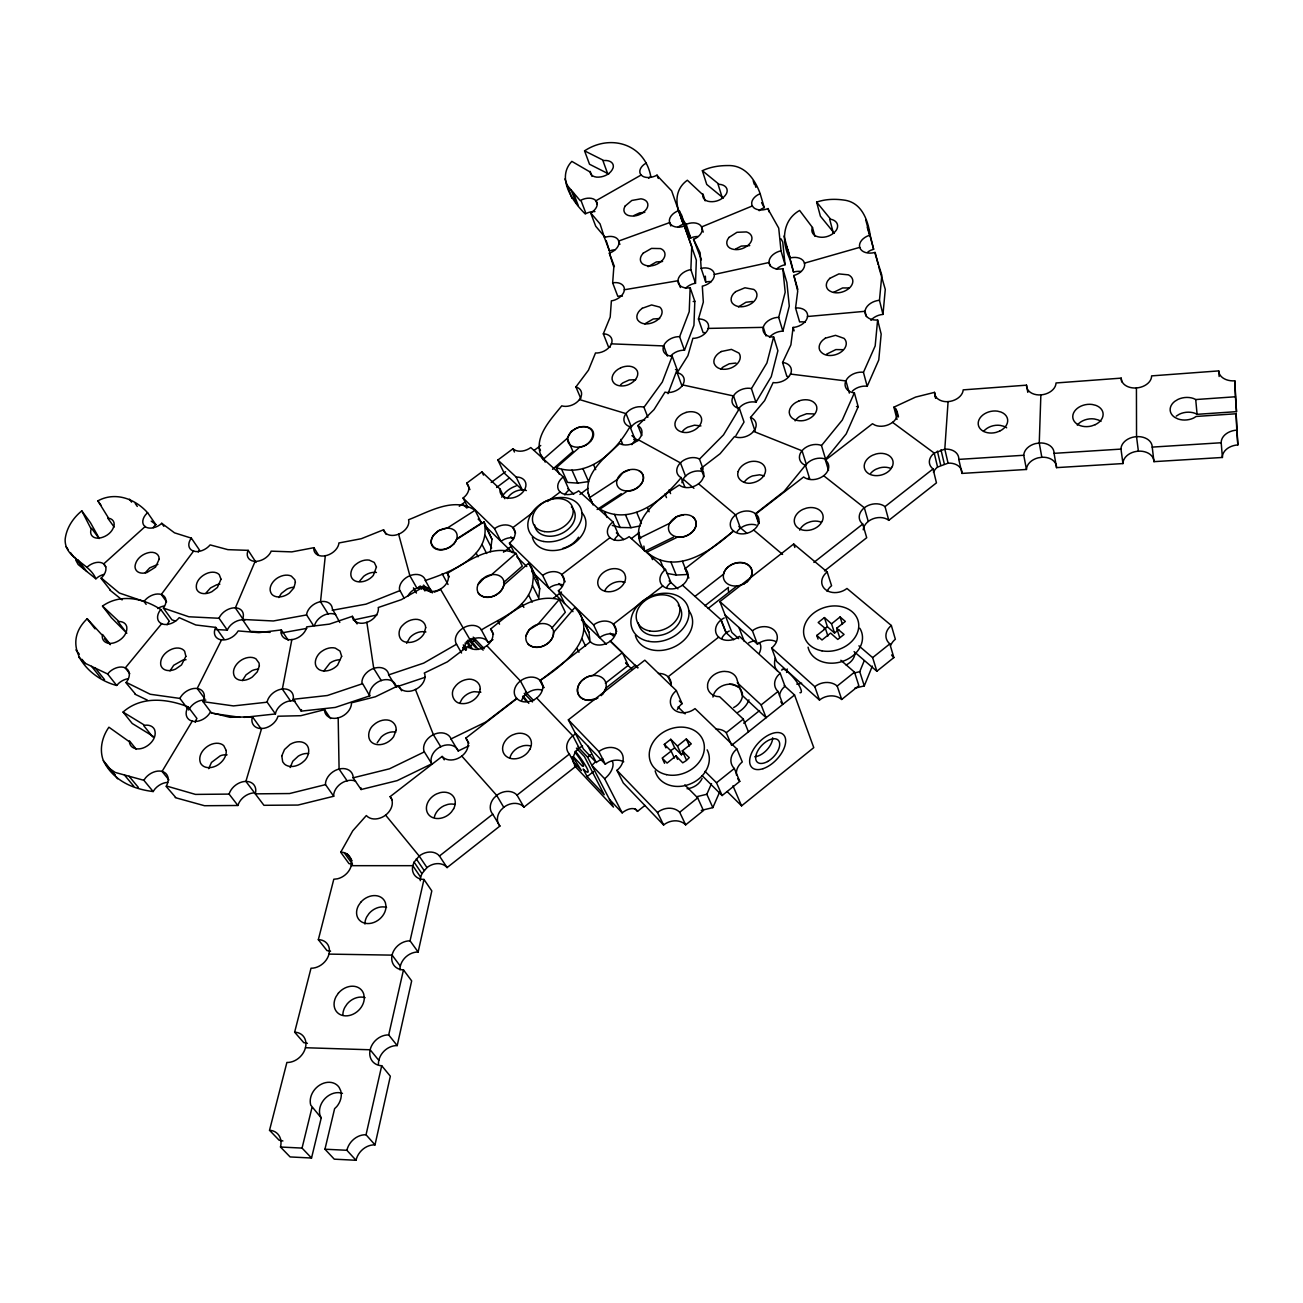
<?xml version="1.0" encoding="UTF-8"?>
<svg xmlns="http://www.w3.org/2000/svg" width="1303" height="1303" viewBox="0 0 1303 1303"><rect width="100%" height="100%" fill="white"/><g stroke="black" fill="none" stroke-linecap="round" stroke-linejoin="round"><path stroke-width="1.5" d="M1040.869 394.89L1039.257 442.987L1041.83 457.272A15.147 11.222 -10.2 0 1 1056.538 467.63L1122.958 463.559A15.555 11.434 -7.4 0 1 1138.415 451.18A15.555 11.434 -7.4 0 1 1153.953 461.653L1222.393 457.467A16.011 11.629 -4.8 0 1 1237.85 444.926L1236.124 413.768L1196.187 416.455L1193.662 418.019A15.701 11.238 -6.8 0 1 1177.961 418.947L1174.72 417.335A15.701 11.238 -6.8 0 1 1174.703 401.405L1177.928 399.435A15.701 11.238 -6.8 0 1 1193.499 398.474L1195.714 399.549L1235.439 396.763L1234.788 380.818A15.717 11.027 -6.1 0 1 1218.712 370.899L1151.608 375.883A15.278 10.847 -8.4 0 1 1136.428 387.952L1136.542 436.652L1138.382 451.18M619.87 244.41L618.616 241.055L669.677 222.585A12.672 8.241 -19.9 0 0 684.384 226.054L691.763 246.495L690.867 269.672L689.222 269.949A13.03 8.73 -19.9 0 0 678.097 279.559L677.983 281.92A13.03 8.73 -19.9 0 0 688.505 287.947L690.15 287.67L694.825 301.286L693.945 325.278L684.466 350.279L682.87 350.214A13.258 9.202 -20.4 0 0 670.915 355.719M685.459 288.403A12.932 8.73 -19.8 0 1 693.864 283.582L695.493 283.305L696.339 260.144L684.384 226.054M490.4 551.69L491.98 539.295L484.064 521.868L456.408 539.605C452.89 548.84 436.114 554.492 431.44 543.612A13.779 9.887 -28 0 1 433.41 535.321L438.459 530.647L447.466 527.943L475.041 510.304L481.507 523.024L457.565 538.367M690.15 287.67L689.222 311.694L679.629 336.744L684.466 350.279M404.239 598.403L399.467 589.575A13.975 10.147 -29.5 0 1 408.018 576.561L411.357 575.177A13.975 10.147 -29.5 0 1 424.892 579.021L425.332 580.486C451.31 571.675 492.127 556.397 484.064 521.868M167.712 782.37A14.626 10.522 -38.6 0 0 154.992 788.918L153.135 791.54C132.255 789.015 112.938 780.188 103.36 760.626C99.109 749.437 102.155 736.749 108.915 727.204L129.372 741.749A14.398 10.131 -37.5 0 0 143.346 747.922C150.366 745.235 157.386 737.465 154.536 729.55A14.398 10.131 -37.5 0 0 144.666 725.266L123.068 712.073C141.245 695.818 167.045 698.555 188.169 706.91L196.932 718.49L196.427 719.24A14.219 10.18 -36.2 0 0 195.255 722.302M1136.428 387.952A15.278 10.847 -8.4 0 1 1121.199 378.131L1056.033 382.968A14.903 10.652 -10.8 0 1 1040.902 394.89A14.903 10.652 -10.8 0 1 1026.503 385.167L963.194 389.874A14.561 10.44 -13.3 0 1 948.079 401.617L944.805 449.144L948.079 463.168A14.805 10.994 -13 0 1 961.972 473.412L1026.455 469.471A15.147 11.222 -10.2 0 1 1037.937 457.89L1041.83 457.272M622.427 296.139A12.769 8.567 -21.7 0 0 619.381 296.058L617.785 296.318L612.671 282.914L613.811 267.148L609.348 253.108L610.179 252.847A12.574 8.209 -21.6 0 0 618.974 242.602L618.502 240.485A12.574 8.209 -21.6 0 0 606.693 236.837L604.413 237.553L600.08 223.937L590.65 212.878L592.637 211.64A12.297 7.851 -21.8 0 0 596.285 201.167L594.738 199.668A12.297 7.851 -21.8 0 0 580.894 200.206L585.992 213.578A12.216 7.851 -21.8 0 1 594.934 211.575M585.308 214.001C572.538 201.493 556.104 177.876 571.838 161.377L590.096 171.996A12.134 7.623 -21.3 0 0 596.627 177.127C603.224 177.534 610.798 174.244 613.159 167.729A12.134 7.623 -21.3 0 0 603.859 160.546L584.558 150.855C610.472 133.704 644.724 143.802 650.832 176.671L648.585 178.153M467.972 507.567L463.086 498.039A13.535 9.561 -27 0 0 466.702 483.201L481.915 471.898L500.108 489.097L499.945 490.954A13.665 9.756 -25.7 0 0 507.128 497.974L510.353 498.169A13.665 9.756 -25.7 0 0 525.256 488.283A13.665 9.756 -25.7 0 0 518.675 477.191L516.167 477.061L497.844 460.024L512.942 448.786A13.421 9.414 -24.9 0 0 530.793 447.548L563.287 476.947L569.134 489.961A13.698 9.935 -24.1 0 0 564.818 494.896M870.909 320.31A13.747 9.544 -15.3 0 1 882.978 314.398L885.274 289.38L878.629 266.512M807.469 316.515L865.013 311.303A13.844 9.561 -15.4 0 0 877.619 319.968L875.176 345.93L863.449 372.349L867.179 386.323L865.485 386.111A14.056 10.082 -15.7 0 0 852.423 391.047M882.978 314.398L879.46 300.276L881.822 275.226L874.753 252.489A13.453 9.007 -15.7 0 1 860.615 249.248L859.638 247.098A13.453 9.007 -15.7 0 1 867.277 236.136L870.16 235.11C867.879 219.523 861.332 201.818 843.334 199.994C834.409 198.789 825.19 199.147 816.639 202.128L820.385 216.168L834.311 233.27M543.172 459.861C530.696 439.942 550.078 420.462 561.723 405.852A13.307 9.235 -23.4 0 0 579.444 399.581A13.307 9.235 -23.4 0 0 575.91 386.926L588.451 370.199L595.52 352.95L597.083 353.015A13.095 8.926 -22.3 0 0 610.798 345.1L611.824 342.591A13.095 8.926 -22.3 0 0 604.885 333.926L603.322 333.861L610.211 317.052L611.384 300.83L612.996 300.57A12.851 8.567 -21.7 0 0 624.202 290.96L624.365 288.598A12.851 8.567 -21.7 0 0 614.283 282.637L612.671 282.914M339.806 622.443L332.346 608.859A13.942 9.968 -31.9 0 0 322.199 601.481L318.844 602.084A13.942 9.968 -31.9 0 0 306.775 613.501L306.612 614.935L313.42 625.505M531.477 567.505L537.748 580.226L539.703 588.826L538.758 598.142L532.438 585.47L533.432 576.121L531.477 567.505L528.676 563.157L503.838 584.917C501.802 595.504 485.319 602.344 478.152 592.898M325.31 555.697L320.522 601.791L328.161 613.925M153.2 527.65A12.949 8.567 -33 0 1 155.252 525.19L155.904 524.653L147.614 512.747L146.946 513.284A13.03 8.567 -32.9 0 0 143.916 525.402L145.61 526.949A13.03 8.567 -32.9 0 0 159.813 524.897L161.751 523.301L174.504 532.829L191.378 538.155L190.075 540.077A13.274 8.926 -32.7 0 0 192.909 550.876L195.548 551.527A13.274 8.926 -32.7 0 0 210.125 544.898L227.895 549.654L248.189 550.355L247.603 551.739A13.453 9.235 -31.9 0 0 253.645 561.218L256.675 561.332A13.453 9.235 -31.9 0 0 270.552 552.537L271.138 551.153L291.807 551.886L313.925 547.683L313.779 549.052A13.551 9.463 -30.6 0 0 323.665 556.006L326.955 555.387A13.551 9.463 -30.6 0 0 338.731 544.328L338.861 542.976L361.257 538.725L383.554 529.784A13.584 9.593 -28.8 0 0 398.62 534.181L409.891 575.779L416.944 588.19M378.815 1060.349L370.15 1049.778L305.456 1047.726A16.76 13.323 -45.1 0 0 294.641 1032.188L311.01 968.227A16.125 12.688 -41.2 0 0 328.975 954.171A16.125 12.688 -41.2 0 0 318.339 939.658L333.796 879.248L337.542 878.792A15.571 12.085 -37.9 0 0 351.24 865.681C353.374 858.938 347.771 851.787 340.718 852.243L352.755 830.809L366.322 815.564C371.42 821.004 380.248 819.294 385.607 815.124A15.245 11.792 -35.2 0 0 390.134 796.638L442.124 756.424A15.033 11.662 -31.8 0 0 461.799 756.082L496.687 795.384L503.756 807.323A15.359 12.362 -32 0 1 523.969 807.127L575.861 766.311A15.18 12.183 -27.9 0 1 582.571 746.016M800.954 271.513A13.209 8.942 -17.5 0 0 794.39 271.838L793.543 272.115L789.537 258.189L790.384 257.913A13.291 8.942 -17.5 0 1 803.804 261.528L804.586 263.727A13.291 8.942 -17.5 0 1 796.28 274.656L793.836 275.47L797.713 291.074L795.563 308.045L798.071 307.931A13.584 9.365 -17.5 0 1 807.616 315.831L807.094 318.388A13.584 9.365 -17.5 0 1 794.016 327.379L793.104 327.411L790.888 344.888L782.582 362.527L786.817 376.29L788.445 376.502M789.537 258.189C781.295 241.772 782.191 220.174 799.635 210.451L812.486 227.52L814.88 236.283M673.358 537.227L644.692 551.316C624.593 522.812 658.227 498.528 679.303 485.025A14.105 10.326 -20.8 0 0 698.538 483.788L735.658 514.962L740.479 528.301M425.283 677.234L396.145 687.007L395.917 685.573A14.349 10.717 -32.2 0 0 383.017 680.003L379.548 681.16A14.349 10.717 -32.2 0 0 369.531 694.418L369.743 695.867L335.278 707.431L301.221 711.129L301.498 709.598M301.221 711.129L293.11 699.304L293.387 697.773A14.414 10.489 -34.5 0 0 284.054 688.912L280.65 689.287A14.414 10.489 -34.5 0 0 267.473 700.639L267.164 702.187L275.438 713.946L243.97 717.367M291.856 639.545L282.344 689.108L290.488 700.933M275.438 713.946L275.747 712.415A14.3 10.473 -34.7 0 1 288.81 701.112L292.181 700.737A14.3 10.473 -34.7 0 1 295.309 701.177M543.677 687.593L539.963 680.492C562.831 665.898 601.286 635.766 574.867 607.459L553.514 632.509C553.449 644.203 536.82 652.168 528.024 644.089M167.159 624.74A13.567 9.333 -34.6 0 1 168.804 621.954L169.39 621.303L160.823 609.543L160.22 610.211A13.665 9.333 -34.5 0 0 160.008 622.736L162.272 623.974A13.665 9.333 -34.5 0 0 177.469 619.56L179.195 617.655L195.759 624.968L215.761 627.394L214.832 629.528A13.861 9.691 -33.9 0 0 220.761 639.757L223.839 639.952A13.861 9.691 -33.9 0 0 238.156 630.929L258.922 632.639L281.367 629.935L281.073 631.385A13.991 9.984 -32.7 0 0 290.178 639.74L293.533 639.35A13.991 9.984 -32.7 0 0 306.4 628.339L306.677 626.873L329.415 624.121L352.38 616.319L357.071 623.925M305.439 1047.791A16.76 13.323 -45.1 0 1 286.888 1062.466L269.526 1130.287A17.493 13.958 -49.3 0 1 280.487 1147.015L290.113 1156.934L311.531 1158.025L321.222 1117.925L310.733 1105.107A17.183 13.926 -46.8 0 1 319.772 1085.057A17.183 13.926 -46.8 0 1 339.155 1087.402L340.734 1090.774A17.183 13.926 -46.8 0 1 336.793 1106.54L334.61 1108.674L324.952 1149.213L334.268 1159.165L356.012 1160.273A17.476 14.496 -49.4 0 1 375.003 1144.881L390.346 1076.229L381.714 1065.724A16.906 13.877 -44 0 1 370.133 1049.843A16.906 13.877 -44 0 1 388.701 1034.924L403.474 969.888A16.271 13.193 -39.6 0 1 392.073 955.132L328.991 954.105M378.424 1064.323A16.76 13.812 -44.3 0 1 397.203 1045.592L411.667 980.898L403.474 969.888M399.972 969.872A16.141 13.144 -39.8 0 1 418.133 952.004L431.798 890.91L423.98 879.46A15.717 12.541 -35.9 0 1 412.774 865.681L351.24 865.681M545.208 462.142L543.726 458.9L567.212 438.378L571.284 431.358L577.229 427.807A13.567 9.593 -23.5 0 1 587.018 427.189C599.364 431.277 589.542 446.978 579.835 447.027L556.3 467.663L559.231 474.162M324.952 1149.213L346.875 1150.288A17.639 14.561 -49 0 1 366.045 1134.766L381.714 1065.724M400.314 966.142L392.073 955.066A16.271 13.193 -39.6 0 1 410.054 940.831L423.98 879.46M188.169 706.91L187.665 707.676A14.317 10.18 -36.1 0 0 190.238 720.38L193.007 721.308A14.317 10.18 -36.1 0 0 208.724 714.581L210.19 712.399L229.996 717.318L252.456 716.813L251.919 719.093A14.48 10.538 -35.2 0 0 260.714 728.54L264.118 728.279A14.48 10.538 -35.2 0 0 277.734 717.057L277.93 716.227L300.781 715.705L324.594 709.663L330.555 718.556M311.531 1158.025L302.052 1148.09L311.938 1107.762M769.47 337.379A13.47 9.382 -17.9 0 1 781.197 331.255L782.875 331.223L789.292 306.091L786.882 282.556L782.81 268.662A13.225 8.86 -17.8 0 1 769.079 262.538A13.225 8.86 -17.8 0 1 781.018 250.811L778.722 228.123L767.776 208.675A12.851 8.355 -18.1 0 1 753.525 207.519L752.206 205.711A12.851 8.355 -18.1 0 1 757.58 194.961L760.17 193.691C754.958 179.26 744.876 164.895 727.856 165.562C719.126 165.562 710.298 166.914 702.366 170.709L706.731 184.44L723.312 198.072M782.81 268.662L785.188 292.214L778.689 317.395L776.995 317.427A13.567 9.382 -18 0 0 763.672 326.092L763.004 328.649A13.567 9.382 -18 0 0 771.946 336.956L773.64 336.94L766.913 362.967L751.424 388.636L755.903 402.269L754.356 401.943A13.763 9.854 -18.8 0 0 738.931 408.246L738.149 409.533M128.166 678.7A13.877 9.577 -36.6 0 0 118.817 683.195L116.684 685.459C87.334 678.016 59.547 645.197 87.171 618.746L102.318 635.294A13.681 9.235 -35.6 0 0 113.394 643.014C120.446 641.157 127.694 634.756 126.782 626.89A13.681 9.235 -35.6 0 0 118.931 621.498L102.497 606.074C120.479 593.321 143.428 598.207 160.823 609.543M290.146 767.532L292.817 761.196L298.338 756.098A14.659 10.961 -35.7 0 1 308.648 753.525M704.76 332.623L703.131 332.656L698.441 319.04L703.327 302.101L702.301 286.09L703.18 285.943A13.046 8.746 -19.6 0 0 714.256 276.203L714.288 273.825A13.046 8.746 -19.6 0 0 703.571 267.962L701.161 268.385L700.151 252.847L693.538 239.312L695.786 238.286A12.769 8.372 -19.8 0 0 701.861 227.439L700.688 225.566A12.769 8.372 -19.8 0 0 686.99 223.986L686.209 224.344L690.769 237.993L691.535 237.635A12.672 8.372 -19.7 0 1 697.871 236.527M261.61 728.475L245.892 781.393A14.936 11.043 -37.5 0 0 229.084 794.097L195.499 794.407L166.377 785.986A14.74 10.538 -38.4 0 0 164.439 772.402L161.719 771.311A14.74 10.538 -38.4 0 0 145.724 777.647L143.851 780.285L115.315 772.484L108.149 767.581M686.209 224.344C675.426 211.298 671.99 191.101 687.349 180.237L702.757 194.652A12.639 8.144 -19.2 0 0 707.952 201.281C714.842 202.861 722.937 199.896 726.471 193.593A12.639 8.144 -19.2 0 0 719.028 184.293L702.366 170.709M208.692 768.656L211.477 762.418L220.337 755.756A14.528 10.587 -37.1 0 1 227.08 754.844M420.299 880.714A15.587 12.509 -36.1 0 1 420.625 877.18L421.911 873.661L426.961 867.586A15.587 12.509 -36.1 0 1 447.092 867.586L499.896 826.053A15.359 12.362 -32 0 1 500.938 810.075L503.756 807.323M576.187 733.687A15.294 12.216 -27.8 0 0 569.395 754.062L517.03 795.139A15.489 12.395 -31.9 0 0 496.687 795.384L493.837 798.153A15.489 12.395 -31.9 0 0 492.746 814.196L439.453 856.006A15.717 12.541 -35.9 0 0 419.191 856.038L414.093 862.146L412.774 865.681L420.625 877.18M668.016 393.669L677.12 369.645L672.201 356.175L670.589 356.094A13.339 9.202 -20.5 0 1 663.227 347.217L664.204 344.66A13.339 9.202 -20.5 0 1 678.032 336.679L679.629 336.744M672.201 356.175L662.315 382.04L643.959 407.302L647.868 417.302M526.005 635.75L529.23 629.805L537.781 624.479L559.166 599.559L565.323 612.263L551.625 628.307M854.703 688.245L864.28 685.883L872.342 666.077M461.539 653.031L455.952 643.177A14.414 10.799 -29 0 1 461.718 628.991L464.927 627.085A14.414 10.799 -29 0 1 480.498 628.6L481.361 629.968C500.352 618.045 525.858 609.511 532.438 585.47M864.28 685.883L859.736 671.664L864.198 660.816M278.842 597.572L281.334 593.451L286.855 589.184A13.616 9.593 -32.2 0 1 293.354 587.278M270.144 632.378L250.567 631.369L242.407 619.446L243.009 617.997A13.812 9.626 -33.6 0 0 236.885 607.996L233.823 607.849A13.812 9.626 -33.6 0 0 219.686 616.84L219.067 618.274L227.357 630.147L227.96 628.714A13.714 9.626 -33.7 0 1 241.983 619.788L245.029 619.935M255.16 561.284L235.354 607.931L243.514 619.853M406.585 643.291L409.94 637.525A14.138 10.489 -30.4 0 1 422.677 631.629L425.902 631.971M701.291 810.401L712.839 807.632L719.793 791.687M712.839 807.632L706.829 794.26L711.519 783.592M863.449 372.349L861.739 372.153A14.17 10.098 -15.8 0 0 846.543 379.613L845.354 382.3A14.17 10.098 -15.8 0 0 852.651 392.61L854.361 392.822L858.188 406.731L846.217 433.883L825.613 459.259L824.115 458.672A14.284 10.554 -17 0 0 807.388 463.168L805.287 465.741M867.179 386.323L878.776 359.97L881.17 334.057L877.619 319.968M854.361 392.822L842.292 420.055L821.493 445.561L825.613 459.259M323.6 671.306L329.887 663.146A14.138 10.359 -32.8 0 1 339.855 659.774M812.486 227.52L812.144 228.237A13.209 8.746 -16.8 0 0 816.02 236.152C822.991 238.954 831.721 236.364 836.2 230.354A13.209 8.746 -16.8 0 0 830.614 219.197L816.639 202.128M104.305 574.33A13.177 8.714 -34.8 0 0 98.214 576.952L95.868 578.793C89.239 562.521 64.433 558.71 65.15 539.312C66.42 527.992 73.115 517.942 81.796 510.857L91.161 529.067A12.997 8.437 -33.8 0 0 98.995 538.139C106.064 537.227 113.263 531.933 114.192 524.539A12.997 8.437 -33.8 0 0 108.605 518.187L97.855 500.857C115.234 491.378 135.089 498.723 147.614 512.747M242.391 680.573L246.023 674.856L251.935 670.687A14.04 10.066 -34.5 0 1 258.58 669.172M221.575 639.806L197.193 688.489A14.252 10.082 -36 0 0 179.863 698.408L150.22 694.255L126.244 682.381A13.975 9.577 -36.5 0 0 127.173 669.156L125.007 667.755A13.975 9.577 -36.5 0 0 109.745 671.696L107.595 673.977L84.092 662.787L78.766 657.184M170.025 670.898L173.69 665.296L182.827 660.1A13.861 9.675 -35.5 0 1 186.036 659.725M460.171 702.496L461.751 699.402A14.61 11.222 -30.3 0 1 474.08 691.681L480.856 692.235M377.186 742.791L381.323 736.879A14.691 11.19 -33.3 0 1 394.809 731.944L395.754 732.172M192.29 721.064L162.061 771.441L168.918 779.943M735.902 435.642L744.029 422.074L739.436 408.507L737.856 408.148A13.861 9.854 -18.9 0 1 732.742 397.252L734.322 394.662A13.861 9.854 -18.9 0 1 749.86 388.294L751.424 388.636M755.903 402.269L771.262 376.681L777.891 350.719L773.64 336.94M739.436 408.507L723.507 434.893L699.483 459.128L703.197 469.161M478.087 584.493L485.27 576.871A14.17 10.457 -27.6 0 1 502.144 577.848A14.17 10.457 -27.6 0 1 498.968 592.784L495.938 594.901A14.17 10.457 -27.6 0 1 479.032 593.907A14.17 10.457 -27.6 0 1 482.273 578.955L491.198 574.998L515.988 553.368L522.324 566.088L503.528 582.539M682.088 386.258L677.169 372.788L687.903 355.703L692.903 338.291L694.564 338.275A13.307 9.137 -19.9 0 0 707.838 329.675L708.555 327.134A13.307 9.137 -19.9 0 0 700.086 319.007L698.441 319.04M602.963 693.701L605.846 688.131L635.261 665.181L638.014 667.853M198.251 552.049L199.538 550.127L191.378 538.155M359.384 581.415L363.716 576.284A13.681 9.805 -30.3 0 1 376.437 572.457M166.1 786.361L175.547 797.273M631.841 444.665L635.294 439.877L629.968 426.602L628.339 426.081A13.616 9.642 -21.9 0 1 625.228 414.729L627.134 412.22A13.616 9.642 -21.9 0 1 642.754 406.927L643.959 407.302M556.3 467.663C588.174 478.494 615.456 452.239 629.968 426.602M206.086 592.898L210.565 587.914L216.689 584.77A13.437 9.268 -33.4 0 1 219.865 584.167M193.61 551.055L161.279 594.494A13.567 9.202 -34.5 0 0 144.014 601.449L119.306 593.012L101.276 577.995A13.258 8.714 -34.7 0 0 105.038 565.404L103.474 563.727A13.258 8.714 -34.7 0 0 89.435 565.274L87.073 567.131M630.554 428.003L632.444 425.495A13.519 9.626 -21.8 0 1 644.724 420.022M145.285 572.717L149.731 567.864L157.907 564.362M821.493 445.561L819.978 444.958A14.398 10.571 -17.1 0 0 803.137 449.519L801.019 452.092A14.398 10.571 -17.1 0 0 803.935 464.617L805.449 465.236L784.162 491.312L755.333 513.789L758.672 523.35M161.686 623.665L125.267 667.934L129.763 673.7M755.04 431.049L750.512 417.465L764.633 400.607L773.151 382.545L774.813 382.756A13.828 9.756 -18 0 0 789.813 375.378L791.051 372.739A13.828 9.756 -18 0 0 784.227 362.723L782.582 362.527M125.935 682.707L135.268 693.88M639.187 470.855C650.116 477.924 637.395 492.045 627.541 490.97L599.885 509.098C630.717 526.689 662.185 500.678 681.192 477.598L679.726 476.735A14.056 10.245 -20.8 0 1 679.384 463.949L681.827 461.555A14.056 10.245 -20.8 0 1 698.375 458.509L699.483 459.128M665.898 747.857L664.302 744.388L670.752 739.29L677.462 746.082L681.42 754.779L684.336 752.417M685.541 476.23L680.459 462.907L638.356 439.779A13.681 9.756 -22.2 0 0 637.884 425.56L654.025 409.614L665.002 392.138L666.517 392.48A13.535 9.479 -20.8 0 0 681.811 386.209L683.407 383.652A13.535 9.479 -20.8 0 0 678.684 373.114L677.169 372.788M738.443 306.905L745.951 302.263L752.548 301.482M868.254 521.461L864.329 507.779L823.675 475.725A14.48 10.685 -17.1 0 0 825.434 460.122L872.456 423.752L875.225 425.267A14.431 10.44 -15.1 0 0 892.539 422.351C897.555 419.045 899.428 410.934 893.891 407.171L915.553 397.106L934.528 392.366L935.749 397.643M145.17 526.542L103.67 563.938L105.852 566.87M552.57 469.324L572.945 451.457L567.212 438.378M644.806 323.861L653.275 318.974L659.644 318.551M648.08 266.692L656.354 261.952L662.576 261.463M827.91 636.027L825.467 628.649L818.186 622.508L824.408 617.573L827.454 626.808L834.555 633.046L838.806 629.626M677.462 746.082L686.306 738.964L691.274 743.866L682.283 750.886L686.225 759.568M834.555 633.046L831.542 623.828L840.077 616.954L845.354 621.45L836.673 628.225L839.669 637.46M682.283 750.886L689.254 757.646L686.323 760.561L682.739 762.825L675.964 755.903L667.071 763.086L662.152 758.118L671.159 751.098L664.302 744.388M727.123 791.54L741.57 805.857L813.772 747.629L794.553 694.988L784.178 685.557M677.332 709.581A15.62 12.558 -23.1 0 1 682.104 703.653L676.371 690.606L644.822 660.181L568.369 719.842L598.891 751.57A15.897 12.835 -27.2 0 1 620.261 751.212A15.897 12.835 -27.2 0 1 616.938 770.334L623.29 782.956L663.602 824.994A16.271 13.633 -26.2 0 1 685.655 824.848L703.457 810.547L697.675 797.859L684.808 784.878M702.105 775.611L722.123 795.547L739.778 781.377L734.322 768.493A16.271 13.421 -21.4 0 1 736.895 748.964L695.02 708.604A15.75 12.59 -23.2 0 1 673.537 709.19A15.75 12.59 -23.2 0 1 676.371 690.606M827.096 591.399A15.457 12.036 -16.4 0 1 831.575 585.731L827.177 571.952L793.69 544.002L719.891 601.595L752.417 630.766A15.652 12.346 -19.6 0 1 773.949 630A15.652 12.346 -19.6 0 1 771.653 647.998L776.604 661.419L819.489 700.053A16.043 13.079 -17.2 0 1 841.705 699.467L858.856 685.687L854.507 672.169L840.842 660.263M854.084 651.614L876.854 671.24L893.858 657.575L889.819 643.877A16.125 12.802 -14 0 1 891.35 625.505L846.966 588.467A15.587 12.069 -16.5 0 1 825.336 589.461A15.587 12.069 -16.5 0 1 827.177 571.952M616.938 770.334L657.478 812.453A16.402 13.681 -26.2 0 1 679.694 812.258L697.675 797.859M722.123 795.547L716.503 782.761L734.322 768.493M771.653 647.998L814.815 686.681A16.19 13.111 -17.3 0 1 837.194 686.046L854.507 672.169M876.854 671.24L872.652 657.624L889.819 643.877M743.736 723.214L759.584 710.575M609.511 799.456L622.166 812.86A14.805 8.274 -44 0 1 637.525 811.362L644.92 805.466M794.553 694.988L731.569 745.332L726.26 732.693A15.636 12.753 -22.6 0 0 716.113 729.077M726.26 732.693L743.296 719.126L719.614 696.714L716.65 696.437A15.343 12.264 -21.5 0 1 707.578 687.593L707.61 684.319A15.343 12.264 -21.5 0 1 724.354 671.371L728.116 671.729A15.343 12.264 -21.5 0 1 737.254 680.459L742.401 695.558L766.131 717.741L761.147 704.907L737.27 682.707M761.147 704.907L778.038 691.453A15.538 12.493 -18.7 0 1 780.22 673.325L739.371 636.353A15.066 11.776 -20.7 0 1 718.719 637.167A15.066 11.776 -20.7 0 1 721.145 619.853L682.479 585.177A14.61 11.124 -22.1 0 0 685.101 568.662L733.687 531.07A14.528 10.896 -19.5 0 0 753.655 530.012L782.582 554.426M100.934 578.255L110.038 589.673M576.415 748.166L584.412 756.571L604.234 794.732L587.148 776.604L593.484 771.604M574.444 765.675L613.452 807.094L587.62 757.173L590.796 754.681M824.506 570.909L866.707 537.716L862.749 524.083A14.936 11.287 -15.2 0 1 864.312 507.795A14.936 11.287 -15.2 0 1 885.03 506.606L933.062 468.917A14.919 11.027 -13.2 0 1 934.218 453.086L944.805 449.144A14.919 11.027 -13.2 0 1 958.78 459.389L1023.751 455.268A15.278 11.238 -10.4 0 1 1035.331 443.639L1039.257 442.987A15.278 11.238 -10.4 0 1 1054.062 453.346L1120.987 449.095A15.685 11.45 -7.6 0 1 1136.574 436.652A15.685 11.45 -7.6 0 1 1152.227 447.108L1221.204 442.743A16.141 11.662 -5.1 0 1 1236.791 430.12L1236.124 413.768M863.221 529.784A14.822 11.255 -15.1 0 1 873.189 518.724A14.822 11.255 -15.1 0 1 888.793 520.337L936.45 482.859L933.062 468.917M718.686 637.118L668.113 676.794L671.322 684.059M813.886 562.424L862.749 524.083M818.023 639.105L816.786 635.441L825.467 628.649M605.341 683.228L628.258 665.361L622.394 652.673L610.325 640.946M704.89 605.781L728.491 587.376M708.164 608.436L736.912 586.008L739.501 585.65M622.394 652.673L593.109 675.426L590.568 675.768A15.001 11.76 -26.4 0 0 578.809 684.726L577.685 687.951A15.001 11.76 -26.4 0 0 589.379 700.2L596.839 698.392M694.906 596.432L723.474 574.216L724.224 571.838A14.789 11.336 -20 0 1 741.228 562.668A14.789 11.336 -20 0 1 751.88 573.825L750.935 576.903A14.789 11.336 -20 0 1 743.15 584.33M461.799 756.082A15.033 11.662 -31.8 0 0 465.822 738.101L516.949 698.571A14.854 11.499 -28.4 0 0 536.689 698.033A14.854 11.499 -28.4 0 0 540.24 680.541L590.487 641.679M662.771 585.943L613.355 624.153A14.724 11.32 -25.1 0 0 593.614 624.935L558.417 590.715A14.3 10.685 -25.9 0 0 561.74 574.542L609.999 537.65A14.186 10.505 -23.3 0 0 629.186 536.608L665.491 569.476L670.898 582.506A14.496 11.092 -22.1 0 0 666.452 587.848M753.655 530.012A14.528 10.896 -19.5 0 0 755.854 513.936L803.642 476.979A14.48 10.685 -17.1 0 0 823.659 475.742M616.205 633.421L613.029 635.864L610.195 633.128M698.538 483.788A14.105 10.326 -20.8 0 0 700.916 468.445L720.119 453.705L734.517 436.538L735.951 437.124A14.007 10.082 -19.1 0 0 752.417 432.612L754.518 430.104A14.007 10.082 -19.1 0 0 751.945 418.035L750.512 417.465M826.607 354.139L835.891 349.579L842.699 349.676M553.449 598.207L561.495 592.051M631.418 538.562L639.415 532.438M478.266 649.464A20.832 2.622 52.7 0 0 474.895 645.18L472.207 642.004L475.367 639.594M468.282 647.656L471.491 645.213M833.545 292.393L842.618 287.947L849.263 287.963M527.08 693.408L520.467 681.029L486.833 645.685A14.447 10.847 -28.8 0 0 490.628 629.023C509.766 613.697 532.357 592.865 559.166 599.559M503.463 552.195L511.46 546.152M579.933 494.423L587.946 488.381M531.787 513.366L512.893 527.601L515.581 533.074M547.537 501.492L560.143 491.997A13.796 9.935 -24.2 0 0 578.646 490.856L612.964 521.917L618.599 534.947A14.089 10.489 -23.2 0 0 614.218 540.077M459.275 506.264L465.708 501.476M491.215 482.436L505.564 471.719M534.295 450.268L540.729 445.479M496.606 487.469L509.424 477.892M746.668 582.018L747.564 581.366M677.837 227.373A12.574 8.241 -19.8 0 1 683.358 224.214L671.664 190.873L656.81 175.253A12.297 7.785 -20.4 0 1 642.656 176.231L640.962 174.83A12.297 7.785 -20.4 0 1 643.91 164.585L646.174 163.103M597.116 509.489L621.238 493.69M593.06 504.961L589.787 497.518L617.329 479.504L622.915 472.663L629.528 469.846M735.462 249.101L741.277 246.088L749.746 245.615M824.017 628.958L827.454 626.808M671.208 750.202L674.726 747.987L681.42 754.779M933.453 472.289A14.805 10.994 -13 0 1 937.574 467.06L948.079 463.168M1176.234 416.129L1179.427 414.159A15.571 11.222 -6.6 0 1 1194.884 413.246L1197.082 414.321L1236.498 411.65L1234.788 380.818M456.571 644.203L423.67 663.129L388.685 674.889L388.473 673.456A14.463 10.733 -32.1 0 0 375.492 667.902L372.007 669.074A14.463 10.733 -32.1 0 0 361.892 682.397L369.743 695.867M462.63 649.708A14.3 10.782 -29.1 0 1 468.575 641.402L471.784 639.496A14.3 10.782 -29.1 0 1 487.241 641.043L488.104 642.412L492.957 639.626M470.383 640.327L440.414 589.07A14.007 10.196 -28.9 0 1 423.052 587.23L401.324 599.673L378.212 607.524L378.424 608.892A14.04 10.147 -31 0 1 368.554 621.71L365.133 622.867A14.04 10.147 -31 0 1 352.576 617.671L352.38 616.319M440.414 589.086A14.007 10.196 -28.9 0 0 447.352 573.304C467.468 561.642 491.394 543.237 515.988 553.368M633.877 215.549L639.659 212.878L644.822 212.34M641.174 174.993L595.894 200.776L597.149 204.131M760.17 193.691L764.242 207.584L761.669 208.838A12.753 8.355 -18 0 0 759.177 210.711M639.187 538.269L669.872 523.187L676.746 516.705L683.831 514.701M401.633 690.769L398.457 685.59L375.394 696.763L351.387 702.854L351.419 704.369A14.561 10.782 -33.5 0 1 339.953 717.334L336.402 718.23A14.561 10.782 -33.5 0 1 324.61 711.177L324.594 709.663M353.129 777.81L361.11 789.52L397.187 780.627L431.798 763.819L424.355 751.88L389.467 768.819L353.129 777.81L353.08 776.213A15.033 11.401 -35.4 0 0 340.897 768.689L337.282 769.584A15.033 11.401 -35.4 0 0 325.506 783.038L325.538 784.634L333.715 796.263L298.012 805.059L263.939 805.303L255.274 793.853A14.936 11.043 -37.5 0 0 245.909 781.393L254.557 792.875A14.822 11.027 -37.6 0 0 237.895 805.482L204.522 805.726L175.27 797.648M424.355 751.88L423.801 750.463A14.984 11.564 -32.2 0 1 431.684 735.592L435.169 733.898A14.984 11.564 -32.2 0 1 450.415 737.547L450.985 738.948L485.872 722.009L516.786 698.278L515.874 697.349A14.854 11.499 -28.4 0 1 518.773 682.365L521.77 680.003A14.854 11.499 -28.4 0 1 538.725 679.254L539.963 680.492M450.985 738.948L458.216 750.984L468.966 745.772M752.368 205.939L701.568 226.95L703.245 232.097M376.909 614.983L353.292 620.016M399.777 590.666L365.98 604.152L332.2 610.293M434.16 592.197L439.73 589.982M870.16 235.11L873.629 249.28L870.779 250.29A13.372 9.007 -15.6 0 0 867.879 251.984M362.104 683.847L327.379 695.509L293.11 699.304M604.413 237.553L609.462 250.974L611.726 250.257A12.493 8.209 -21.5 0 1 614.837 249.85M804.391 263.173L859.768 247.358M693.163 517.226C702.398 526.542 687.837 539.279 677.658 537.015L646.825 552.163C675.198 576.219 711.161 551.332 733.442 530.842L732.156 529.702A14.528 10.896 -19.5 0 1 734.387 515.923L737.286 513.724A14.528 10.896 -19.5 0 1 754.356 512.942L755.333 513.789M123.068 712.073L132.222 723.491L153.738 736.7M853.954 673.097L859.736 671.664M325.538 784.634L289.575 793.543L255.274 793.853M697.138 796.605L706.829 794.26M714.288 274.461L769.079 262.506L770.122 265.975M612.296 525.435L620.098 527.471L630.978 527.699L640.327 525.891M584.558 150.855L589.526 164.243L608.745 173.999M306.612 614.935L273.337 620.977L242.407 619.446M281.318 632.965L306.808 628.388M701.161 268.385L705.721 282.051L708.115 281.627A12.965 8.746 -19.6 0 1 711.259 281.692M624.284 289.771L678.049 280.731L680.41 287.523M693.18 301.563L694.825 301.286M561.674 469.406L567.505 482.419L577.75 483.136L588.581 481.589L582.864 468.526M267.164 702.187L233.465 705.917L203.04 701.649A14.252 10.082 -36 0 0 197.225 688.505L204.75 698.685M667.331 573.467L676.224 575.046L687.723 574.476M708.197 328.405L763.33 327.362L766.017 335.979M735.967 363.048L729.224 363.798L723.132 366.974A13.486 9.479 -19.2 0 0 720.852 369.238M948.079 401.617C942.264 402.204 934.463 399.125 934.528 392.366M611.319 343.845L663.716 345.93L667.429 356.045M610.146 347.249L608.599 347.184L603.322 333.861M675.508 369.58L677.12 369.645M219.067 618.274L188.837 616.775L163.38 608.078A13.567 9.202 -34.5 0 0 161.311 594.51L166.605 601.872M280.487 1147.015L302.052 1148.09M215.647 629.544L227.357 630.147M635.701 379.678L629.219 379.987L622.997 382.805A13.258 9.268 -21.9 0 0 620.505 384.922M497.844 460.024L504.049 472.891L522.308 489.944L524.783 490.091M729.55 684.238L733.28 684.596M790.432 374.059L845.956 380.948L849.328 393.115M856.478 406.503L858.188 406.731M813.544 413.914L806.638 413.735L799.895 416.292A14.007 10.131 -17.3 0 0 795.107 420.885M213.643 713.555L240.127 717.334M682.609 384.922L733.524 395.949L737.563 407.839M700.933 425.934L694.515 425.185L687.756 427.172A13.698 9.854 -20.5 0 0 682.446 431.374M526.396 490.563L524.474 490.009A13.567 9.74 -25.7 0 0 507.372 498.56M579.46 399.549L626.059 413.637L631.385 426.912M622.769 581.741L624.87 582.376M732.905 684.498L739.127 687.479L741.163 690.004M633.665 439.339L635.294 439.877M175.644 621.124L171.931 619.837L163.38 608.078M753.476 431.358L802.078 450.805L806.345 464.454M808.202 478.25L809.7 478.869L805.449 465.236M764.324 475.904L759.616 474.797L752.499 475.937A14.17 10.489 -18.9 0 0 744.225 482.208M134.975 694.206L147.402 700.151M475.041 510.304C453.933 496.296 428.736 512.014 408.588 519.718A13.584 9.593 -28.8 0 1 398.62 534.181M892.539 422.351L934.218 453.086L937.574 467.06M151.213 521.119L155.904 524.653M468.526 640.131L475.79 647.738M95.868 578.793L78.164 564.541L75.655 559.915M109.713 589.95L122.107 599.917M836.673 628.225L844.051 634.431L837.78 639.431L830.581 633.079L822.014 639.985L816.786 635.441M631.906 435.642L637.998 440.805M683.358 479.325L693.929 488.299M738.866 526.461L746.619 533.041M858.905 645.848L872.652 657.624M824.408 617.573L831.542 623.828M719.891 601.595L725.119 615.032L757.483 644.187A15.522 12.313 -19.5 0 1 775.904 641.532M738.72 638.665L731.846 632.427L725.119 615.032M567.864 488.788L573.776 494.163M616.352 532.894L623.681 539.572M669.123 580.894L677.902 588.891M726.439 633.03L733.784 639.724M510.743 536.869L513.48 539.523M558.971 583.532L561.854 586.334M679.335 700.981L682.104 703.653M463.086 498.039L494.554 528.643L500.955 541.364A13.812 10.098 -26.6 0 1 514.017 537.878M494.554 528.643A13.91 10.098 -26.6 0 1 512.926 527.634A13.91 10.098 -26.6 0 1 509.424 543.09L542.683 575.421L548.905 588.158A14.186 10.668 -26 0 1 562.375 584.624M610.276 641.141L637.558 667.657M678.032 706.992L685.101 713.881M625.603 662.755L628.258 665.361M462.516 503.854L466.816 508.04M478.152 519.099L482.55 523.399M485.27 526.054L512.568 552.7M516.835 556.87L526.803 566.577M531.624 571.284L572.978 611.661M581.399 619.87L606.432 644.301M626.206 663.602L632.102 669.367M705.004 771.36L716.503 782.761M104.533 638.877L110.12 644.578M269.526 1130.287L279.184 1140.272A17.346 13.893 -49.7 0 1 282.898 1140.988M568.369 719.842L574.949 732.547L605.325 764.226A15.766 12.786 -27.3 0 1 623.746 761.799M536.706 698.017L572.831 735.788L579.232 748.101M602.833 758.9A15.31 8.86 -44.1 0 0 596.302 762.516L583.402 748.997L574.949 732.547M423.573 585.08L430.495 592.328M473.201 637.134L484.211 648.682M525.484 691.974L533.741 700.639M577.946 747.026L587.62 757.173M634.984 808.691L637.525 811.362M426.211 590.357L422.27 586.22L424.941 590.976M472.012 638.47L483.136 650.164M524.229 693.343L532.438 701.959M622.166 812.86L604.641 778.738L591.806 765.252A15.196 8.909 -44.1 0 0 594.705 762.581M573.108 761.734L581.447 770.578L574.59 759.633A22.118 2.932 52.1 0 1 572.229 756.652M462.988 647.363L465.725 650.262M346.875 1150.288L356.012 1160.273M366.045 1134.766L375.003 1144.881M294.641 1032.188L303.811 1042.709A16.63 13.274 -45.4 0 1 307.427 1043.345M566.805 184.928L580.21 200.646M605.129 237.341L595.732 226.266L590.65 212.878M103.36 760.626L115.201 775.334L105.755 764.095M573.988 757.336L582.099 765.871A14.756 1.954 52.1 0 0 582.522 763.249A14.756 1.954 52.1 0 0 574.753 752.01M124.388 774.959L133.753 786.198M522.552 696.812L523.855 698.392A14.3 1.84 52.4 0 1 526.168 701.356M129.046 776.23L138.411 787.484M143.851 780.285L153.135 791.54M385.607 815.124L419.191 856.038L426.961 867.586M129.42 740.853L136.343 749.355M91.552 666.338L100.706 677.821M75.916 649.936L79.353 654.236M81.926 659.285L85.363 663.585M388.701 1034.924L397.203 1045.592M95.396 668.178L104.533 679.645M143.639 725.527L152.728 736.944M318.339 939.658L327.037 950.653A15.994 12.655 -41.5 0 1 330.571 951.19M107.595 673.977L116.684 685.459M87.171 618.746L95.038 628.86M229.084 794.097L237.895 805.482M102.546 634.447L110.397 644.562M102.497 606.074L111.374 617.703L126.831 633.258L117.987 621.629M179.863 698.408L187.534 708.539M77.854 559.736L86.682 571.398M74.955 557.407L83.783 569.069M65.997 546.706L68.196 549.622M70.411 552.537L73.717 556.902M203.04 701.649L211.705 713.278M91.536 528.269L99.093 538.562M144.014 601.449L146.164 604.38M81.796 510.857L90.412 522.617L99.207 538.286M340.718 852.243L349.009 863.645L352.462 864.101L344.187 852.683M410.054 940.831L418.133 952.004M347.201 854.019L351.924 860.534M97.855 500.857L101.048 505.287M252.456 716.813L260.877 728.491M107.758 518.154L114.143 527.015M540.94 454.991L543.726 458.9M215.761 627.394L224.1 639.236M135.219 503.479L137.304 506.444M129.469 499.179L131.554 502.144M161.751 523.301L163.82 526.282M347.135 780.839L339.089 769.128L338.177 717.79M116 776.49L117.596 778.803M414.093 862.146L421.911 873.661M416.276 858.856L424.078 870.388M390.134 796.638L392.35 799.993M281.367 629.935L288.321 640.408M439.453 856.006L447.092 867.586M248.189 550.355L256.072 562.44M537.748 580.226L528.676 563.157M381.29 680.589L373.749 668.488L366.843 622.297M388.685 674.889L396.145 687.007M313.925 547.683L318.632 555.339M442.124 756.424L444.225 759.844M440.756 746.749L433.427 734.745L415.413 689.466M492.746 814.196L499.896 826.053M465.822 738.101L468.885 743.264M517.03 795.139L523.969 807.127M413.426 587.832L416.423 593.077M383.554 529.784L386.209 534.442M420.087 585.878L421.895 589.054L421.048 588.272A20.278 2.492 52.9 0 0 418.605 588.19M423.052 587.23L424.794 590.34M464.943 645.783L466.669 648.894M463.282 644.887L466.132 650.002M425.332 580.486L432.303 592.93M470.464 638.845L472.207 642.004M442.173 573.792L448.037 584.493M447.352 573.304L449.291 576.887M481.361 629.968L488.104 642.412M761.604 202.665L764.242 207.584M781.034 238.856L782.745 242.032L785.058 264.721A13.128 8.86 -17.7 0 0 776.344 269.265M490.628 629.023L493.495 634.366M569.395 754.062L575.861 766.311M497.632 620.619L499.538 624.186M587.148 776.604L583.174 769.047L584.216 770.04A22.118 2.932 52.1 0 0 587.278 768.835A22.118 2.932 52.1 0 0 575.34 751.147M476.198 553.189L478.071 556.804M540.24 680.541L543.954 687.642M481.996 544.459L486.654 553.498M485.172 535.386L491.654 548.074M522.047 603.81L523.871 607.41M587.93 746.098L596.302 762.516M485.547 526.591L491.98 539.295M598.891 751.57L605.325 764.226M466.702 483.201L469.927 489.57M528.562 594.917L532.194 602.149M509.424 543.09L514.864 554.003M481.915 471.898L483.494 475.09M533.432 576.121L539.703 588.826M584.021 629.007L590.096 641.679L588.956 632.313L578.858 611.368M690.769 237.993L681.388 218.774L678.537 210.239M701.421 259.834L693.538 239.312M500.108 489.097L504.798 498.723M577.213 648.666L578.972 652.266M657.478 812.453L663.602 824.994M558.417 590.715L564.574 603.452M582.083 638.926L585.568 646.141M516.167 477.061L522.308 489.944M565.176 581.806L561.691 574.509A14.3 10.685 -25.9 0 0 542.683 575.421M582.897 619.609L588.956 632.313M679.694 812.258L685.655 824.848M593.614 624.935L599.624 637.656A14.61 11.304 -25.1 0 1 613.55 634.072M512.942 448.786L514.457 452.027M662.966 759.861L664.579 763.314M616.71 631.45L613.355 624.153A14.724 11.32 -25.1 0 1 610.227 641.19A14.724 11.32 -25.1 0 1 590.438 641.874M671.159 751.098L674.351 758.037M670.752 739.29L674.726 747.987M675.964 755.903L677.56 759.372M538.97 447.255L540.452 450.496M321.222 1117.925L320.017 1115.303A17.037 13.861 -47.2 0 1 325.457 1098.087A17.037 13.861 -47.2 0 1 342.477 1093.364M686.306 738.964L689.417 745.935M571.968 470.106L577.75 483.136M638.34 439.795A13.681 9.756 -22.2 0 1 619.642 443.557C604.413 457.516 577.294 478.673 592.099 502.16M604.673 511.884L607.1 517.47M732.954 785.807L741.57 805.857M593.598 464.764L595.699 469.666M614.495 514.424L620.098 527.471M625.424 514.62L630.978 527.699M638.356 533.008L640.718 538.611M575.91 386.926L580.78 398.457M650.979 555.892L652.542 559.622M636.727 512.421L641.418 523.659M660.132 560.111L664.009 569.427M736.895 748.964L742.287 761.929A16.125 13.372 -21.3 0 0 736.521 775.236M620.684 439.42L622.72 444.372M670.882 561.984L676.224 575.046M647.591 508.007L649.122 511.753M458.216 750.984L457.646 749.583A14.87 11.548 -32.3 0 0 442.499 745.919L439.03 747.596A14.87 11.548 -32.3 0 0 431.244 762.402L431.798 763.819M743.296 719.126L748.443 731.863M682.463 561.381L686.974 572.603M685.101 568.662L688.864 578.011M637.884 425.56L641.825 435.528M664.986 493.853L666.484 497.632M721.145 619.853L726.276 632.883A14.936 11.76 -20.6 0 0 721.781 638.454M669.091 489.83L670.589 493.609M398.457 685.59L398.979 686.909A14.545 10.896 -31.3 0 0 413.702 690.297L417.123 688.635A14.545 10.896 -31.3 0 0 424.827 674.368L424.289 673.048L447.352 661.859L467.81 646.337A14.447 10.847 -28.8 0 0 486.817 645.702M681.192 477.598L684.841 487.094M564.948 178.902L571.936 198.268M573.239 192.486L578.369 205.825M571.056 189.912L576.187 203.252M738.964 627.509L744.257 641.418M588.011 492.86L589.787 497.518M752.417 630.766L757.483 644.187M609.348 253.108L614.413 266.529M778.038 691.453L782.875 704.369A15.424 12.46 -18.6 0 1 780.806 701.78M741.651 691.274L742.287 692.984M700.916 468.445L704.011 476.784M590.161 171.361L592.018 176.394M780.22 673.325L785.009 686.306A15.424 12.46 -18.6 0 0 779.552 695.427M602.947 160.709L607.833 174.162M680.899 217.406L683.358 224.214M814.815 686.681L819.489 700.053M755.854 513.936L759.193 523.513M670.833 225.989L669.677 222.585A12.672 8.241 -19.9 0 1 678.782 210.565M690.867 269.672L695.493 283.305M657.135 175.042L658.292 178.446M837.194 686.046L841.705 699.467M793.69 544.002L794.846 547.455M681.322 214.36L685.899 228.009M679.791 211.216L684.368 224.865M702.952 193.968L705.151 200.825M840.077 616.954L842.438 624.365M606.172 240.599L609.462 250.974M718.083 184.342L722.383 198.105M778.689 317.395L782.875 331.223M825.434 460.122L828.529 470.383M753.215 180.791L754.242 184.26M793.104 327.411L794.13 330.881M754.877 183.886L755.903 187.355M781.018 250.811L785.058 264.721M768.151 208.496L769.161 211.966M795.563 308.045L799.619 321.939L802.111 321.825A13.486 9.349 -17.4 0 1 805.254 322.33M867.244 227.259L869.264 234.247M873.629 249.28L865.778 220.077M891.35 625.505L895.356 639.268A15.994 12.769 -13.8 0 0 890.812 645.18M784.031 236.038L789.781 256.984L788.038 249.964M786.67 246.674L790.188 258.857M793.836 275.47L797.843 289.38M885.03 506.606L888.793 520.337M829.653 219.116L833.366 233.188M866.381 316.58L865.013 311.303A13.844 9.561 -15.4 0 1 879.46 300.276M897.148 411.699L898.484 416.944M895.959 409.223L897.734 416.211M893.891 407.171L897.018 419.403M790.693 260.6L793.543 272.115M875.16 252.342L878.206 264.737M937.378 451.115L940.701 465.106M940.978 449.779L944.284 463.787M934.772 394.711L935.587 398.246M958.78 459.389L961.972 473.412M1023.751 455.268L1026.455 469.471M1026.503 385.167L1027.806 392.35M1054.062 453.346L1056.538 467.63M643.861 546.071L644.415 549.573M1120.987 449.095L1122.958 463.559M1121.199 378.131L1121.671 381.795M1152.227 447.108L1153.953 461.653M1195.714 399.549L1197.082 414.321M1221.204 442.743L1222.393 457.467M1218.712 370.899L1219.152 376.486M1235.439 396.763L1236.498 411.65M1236.791 430.12L1237.85 444.926M705.33 276.138L705.721 282.051M361.061 787.924L361.11 789.52M333.715 796.263L333.682 794.667A14.903 11.385 -35.5 0 1 345.344 781.279L348.943 780.399A14.903 11.385 -35.5 0 1 355.572 781.165M742.384 693.326L742.401 695.558M859.801 628.258A27.852 22.086 -16.7 0 1 843.416 661.077A27.852 22.086 -16.7 0 1 808.055 647.184M854.996 653.503A15.783 12.59 -16.6 0 1 846.119 664.97M702.122 778.412A15.962 13.128 -24.3 0 1 687.056 788.738M707.154 749.86A28.177 23.047 -24.3 0 1 690.167 783.999A28.177 23.047 -24.3 0 1 655.165 770.871M612.377 761.294A15.31 8.86 -44.1 0 1 604.641 778.738M739.778 781.377A16.125 13.372 -21.3 0 1 737.661 778.543M801.638 683.195A25.897 14.317 -48 0 1 796.768 684.124M786.605 672.462A25.897 14.317 -48 0 1 787.224 668.96M777.37 670.866A25.751 14.382 -48 0 1 775.22 658.162M759.144 642.558A15.017 8.567 -47.5 0 1 759.323 653.21M748.688 642.835A15.017 8.567 -47.5 0 1 754.714 641.011M893.858 657.575A15.994 12.769 -13.8 0 1 891.578 654.953M678.277 604.983A22.493 17.362 -23 0 1 667.201 633.225A22.493 17.362 -23 0 1 638.258 622.899M688.684 610.456A29.839 23.112 -23 0 1 674.009 647.005A29.839 23.112 -23 0 1 635.375 635.408M571.398 506.965A21.223 15.473 -25 0 1 561.87 533.399A21.223 15.473 -25 0 1 534.621 524.897M582.148 512.91A28.161 20.62 -25 0 1 568.303 546.804A28.161 20.62 -25 0 1 532.39 537.178M578.532 537.211A21.06 15.457 -25 0 1 562.782 548.384M736.993 531.868A14.414 10.88 -19.4 0 1 739.208 529.246L742.107 527.063A14.414 10.88 -19.4 0 1 756.115 525.011M681.941 482.761A13.958 10.245 -20.7 0 1 684.482 477.273L686.909 474.895A13.958 10.245 -20.7 0 1 703.343 471.881M157.712 608.534A13.47 9.202 -34.6 0 1 163.983 606.009M407.758 596.204A13.877 10.131 -29.5 0 1 415.071 588.972L418.377 587.604A13.877 10.131 -29.5 0 1 431.847 591.464M314.544 625.587A13.844 9.952 -32 0 1 326.499 614.234L329.838 613.632A13.844 9.952 -32 0 1 335.734 614.674M188.642 709.988A14.138 10.066 -36.1 0 1 205.841 700.134M521.558 700.688A14.74 11.466 -28.5 0 1 525.402 694.743L528.383 692.382A14.74 11.466 -28.5 0 1 542.39 690.215M729.322 630.994A14.936 11.76 -20.6 0 0 726.064 633.03L720.95 620A15.066 11.776 -20.7 0 1 724.224 617.964M799.651 530.109A14.61 11.075 -17.3 0 1 807.176 522.926L810.759 521.64A14.61 11.075 -17.3 0 1 821.395 522.291M983.553 431.44A14.789 10.815 -11.8 0 1 1000.281 425.397L1003.733 426.276A14.789 10.815 -11.8 0 1 1006.649 427.824M870.648 473.396A14.577 10.831 -15 0 1 876.284 469.08L879.834 467.81A14.577 10.831 -15 0 1 890.552 468.331M1077.288 425.104A15.164 11.027 -9.1 0 1 1094.325 418.963L1097.908 419.859A15.164 11.027 -9.1 0 1 1100.986 421.423M342.868 1015.037A16.369 13.225 -42.8 0 1 344.806 1007.414L347.135 1003.945A16.369 13.225 -42.8 0 1 365.133 997.707M434.339 817.046A15.245 12.053 -33.8 0 1 444.014 805.759L447.678 804.456A15.245 12.053 -33.8 0 1 454.894 804.472M364.921 924.039A15.783 12.59 -38.9 0 1 366.762 916.84L369.026 913.533A15.783 12.59 -38.9 0 1 386.535 907.409M509.782 758.248A15.033 11.906 -30.1 0 1 519.18 747.189L522.829 745.902A15.033 11.906 -30.1 0 1 530.077 745.837M610.048 537.683A14.186 10.505 -23.3 0 1 612.964 521.917M560.176 492.029A13.796 9.935 -24.2 0 1 563.287 476.947M658.438 673.456A15.164 12.004 -24.1 0 1 670.98 685.541M682.674 585.031A14.61 11.124 -22.1 0 1 662.804 585.975A14.61 11.124 -22.1 0 1 665.491 569.476M604.722 590.78A14.333 10.88 -24.1 0 1 623.095 581.789M742.417 696.242A15.213 12.232 -21.5 0 1 733.687 707.545M712.92 697.072A15.213 12.232 -21.5 0 1 723.768 685.264A15.213 12.232 -21.5 0 1 739.355 687.707M601.123 695.688A15.001 11.76 -26.4 0 0 603.924 679.27A15.001 11.76 -26.4 0 0 585.666 677.853L582.506 680.085A15.001 11.76 -26.4 0 0 579.656 696.519A15.001 11.76 -26.4 0 0 597.93 697.952M523.089 695.916A21.451 2.769 52.4 0 1 528.823 703.359M472.061 648.405A13.893 1.743 52.7 0 1 467.549 640.327M470.741 648.08A20.832 2.622 52.7 0 1 466.36 641.467M465.725 642.965A20.539 2.557 52.8 0 1 464.992 643.112M799.944 692.707A14.952 3.486 51.1 0 0 801.117 689.955L800.205 687.658A14.952 3.486 51.1 0 0 789.276 673.195A14.952 3.486 51.1 0 0 781.849 670.247M772.679 737.791A15.115 8.241 -46.5 0 1 754.746 756.766M501.769 497.209A20.343 14.61 -25.7 0 1 516.183 485.921M748.948 699.825A22.835 18.34 -21.5 0 1 737.938 712.318M749.974 578.695A14.789 11.336 -20 0 0 748.313 564.867A14.789 11.336 -20 0 0 731.016 564.899L727.954 567.066A14.789 11.336 -20 0 0 725.966 582.588A14.789 11.336 -20 0 0 744.469 583.565M728.67 591.871A14.675 11.304 -19.9 0 1 728.344 588.907M281.79 755.903L282.686 761.783L284.445 764.047A14.773 10.978 -35.5 0 0 303.583 761.473C309.332 756.962 311.515 745.967 303.501 742.58A14.773 10.978 -35.5 0 0 290.064 744.42L284.494 749.551L281.79 755.903M226.217 750.528C226.706 756.571 222.618 761.913 217.748 765.008A14.642 10.603 -36.9 0 1 200.499 763.004C197.421 755.007 204.392 746.945 211.591 744.241A14.642 10.603 -36.9 0 1 223.725 745.609L226.217 750.528M376.437 567.017L373.326 575.421A13.779 9.821 -30.3 0 1 355.067 580.91C347.852 577.457 350.898 567.571 356.387 563.971A13.779 9.821 -30.3 0 1 369.205 560.111L374.238 562.424L376.437 567.017M295.374 582.278L293.892 587.914L289.396 593.06A13.714 9.593 -32.1 0 1 271.887 594.363C267.001 588.109 273.109 579.949 279.054 577.082A13.714 9.593 -32.1 0 1 291.367 576.138L294.836 579.754L295.374 582.278M425.69 627.655L424.012 633.665A14.252 10.505 -30.3 0 1 405.738 642.102C397.692 640.571 397.252 629.984 402.708 625.245A14.252 10.505 -30.3 0 1 415.543 619.316C420.413 619.055 425.625 622.427 425.69 627.655M220.989 579.216L217.422 587.441L211.852 591.709A13.535 9.268 -33.3 0 1 196.59 589.021C194.717 581.431 201.851 574.9 208.513 572.815A13.535 9.268 -33.3 0 1 219.262 574.672L220.989 579.216M738.166 471.556C735.56 479.488 744.99 484.7 751.815 482.973A14.284 10.489 -19 0 0 765.561 469.96C764.926 461.62 754.323 459.731 747.857 462.435A14.284 10.489 -19 0 0 738.166 471.556M159.21 559.101L155.546 567.098L146.913 572.538A13.291 8.86 -33.8 0 1 135.023 566.3C135.838 558.71 143.183 553.221 150.415 552.342A13.291 8.86 -33.8 0 1 158.836 556.69L159.21 559.101M341.663 656.305L337.575 665.165A14.252 10.375 -32.7 0 1 318.812 669.416C311.987 664.628 316.238 654.757 322.102 651.125A14.252 10.375 -32.7 0 1 335.278 648.112L340.018 651.093L341.663 656.305M259.346 665.866L257.294 671.843L252.277 677.039A14.154 10.082 -34.4 0 1 234.768 676.974C230.631 669.856 237.179 661.729 243.661 658.862A14.154 10.082 -34.4 0 1 255.974 658.862L259.053 663.08L259.346 665.866M480.172 689.303L479.488 692.496A14.724 11.238 -30.2 0 1 461.799 703.604C453.509 703.555 449.6 693.326 454.682 687.186A14.724 11.238 -30.2 0 1 467.109 679.4C473.298 678.081 480.791 682.381 480.172 689.303M185.873 656.337L181.508 664.937L175.563 669.091A13.958 9.691 -35.3 0 1 160.741 664.905C159.65 656.907 166.979 650.246 174.179 648.405A13.958 9.691 -35.3 0 1 184.651 651.288L185.873 656.337M396.096 730.364L393.587 736.765A14.805 11.206 -33.2 0 1 374.222 743.834C366.143 740.641 367.755 729.55 373.619 724.957A14.805 11.206 -33.2 0 1 387.203 719.973C392.447 720.315 396.829 725.038 396.096 730.364M625.049 206.151L624.088 208.431A12.46 8.013 -20.8 0 0 628.127 215.418C634.887 217.471 642.851 214.49 646.76 208.659A12.46 8.013 -20.8 0 0 640.946 198.822L631.808 200.467L625.049 206.151M892.278 466.604L890.552 469.373A14.691 10.847 -15.2 0 1 867.635 472.94A14.691 10.847 -15.2 0 1 872.505 455.268L876.088 453.965A14.691 10.847 -15.2 0 1 892.278 466.604M822.209 521.281L820.401 524.132A14.724 11.092 -17.4 0 1 797.501 527.568A14.724 11.092 -17.4 0 1 802.827 509.408L806.427 508.121A14.724 11.092 -17.4 0 1 822.209 521.281M728.963 237.439L727.481 239.768A12.981 8.584 -18.7 0 0 729.778 248.026C736.374 251.544 744.974 248.971 749.779 243.612A12.981 8.584 -18.7 0 0 746.407 231.934L736.993 232.292L728.963 237.439M529.979 749.192L527.878 752.303A15.164 11.939 -30 0 1 505.027 755.203A15.164 11.939 -30 0 1 512.372 735.006L516.053 733.703A15.164 11.939 -30 0 1 529.979 749.192M453.639 808.756L451.473 811.948A15.359 12.085 -33.7 0 1 428.654 814.684A15.359 12.085 -33.7 0 1 436.538 793.934L440.235 792.631A15.359 12.085 -33.7 0 1 453.639 808.756M338.405 993.147L336.044 996.648A16.499 13.258 -42.5 0 0 345.425 1015.868A16.499 13.258 -42.5 0 0 364.286 997.642L363.716 994.01A16.499 13.258 -42.5 0 0 338.405 993.147M360.719 902.295L358.439 905.634A15.913 12.623 -38.6 0 0 367.739 923.566A15.913 12.623 -38.6 0 0 385.997 906.139L385.395 902.751A15.913 12.623 -38.6 0 0 360.719 902.295M643.21 253.173L641.499 255.437A12.786 8.437 -20.6 0 0 642.574 263.923C648.715 268.011 657.217 265.421 662.152 260.584A12.786 8.437 -20.6 0 0 660.523 248.58L651.533 248.401L643.21 253.173M829.75 278.386L827.78 280.699A13.551 9.219 -16.4 0 0 828.415 290.015C834.555 294.918 843.888 292.931 849.442 288.028A13.551 9.219 -16.4 0 0 848.432 274.852L838.888 273.907L829.75 278.386M735.592 291.644L733.345 293.827A13.307 9.04 -18.7 0 0 732.367 303.257C737.628 308.892 746.928 307.019 752.499 302.785A13.307 9.04 -18.7 0 0 753.769 289.429L744.941 287.784L735.592 291.644M590.552 441.359L588.028 443.623A13.567 9.593 -23.5 0 1 570.958 445.512A13.567 9.593 -23.5 0 1 570.698 432.368L573.206 430.12A13.567 9.593 -23.5 0 1 590.226 428.247A13.567 9.593 -23.5 0 1 590.552 441.359M453.721 544.002L451.099 546.348A13.779 9.903 -28 0 1 434.127 547.993A13.779 9.903 -28 0 1 434.616 534.067L437.222 531.754A13.779 9.903 -28 0 1 454.177 530.109A13.779 9.903 -28 0 1 453.721 544.002M642.2 308.306L639.789 310.407A13.095 8.86 -21 0 0 637.59 319.854C641.988 326.011 651.288 324.284 656.745 320.522A13.095 8.86 -21 0 0 659.758 307.101L651.598 304.951L642.2 308.306M825.353 338.177L822.665 340.23A13.861 9.707 -16.5 0 0 819.766 350.312C823.887 357.266 833.969 356.403 840.077 352.706A13.861 9.707 -16.5 0 0 844.083 338.389L835.532 335.343L825.353 338.177M548.563 642.737L545.452 644.92A14.577 11.075 -27.1 0 1 527.894 643.731A14.577 11.075 -27.1 0 1 530.94 628.062L534.018 625.912A14.577 11.075 -27.1 0 1 551.56 627.101A14.577 11.075 -27.1 0 1 548.563 642.737M676.094 516.998L673.114 519.099A14.349 10.701 -21.4 0 0 670.882 533.904A14.349 10.701 -21.4 0 0 688.668 534.686L691.681 532.569A14.349 10.701 -21.4 0 0 693.864 517.78A14.349 10.701 -21.4 0 0 676.094 516.998M624.218 471.735L621.287 473.771A13.942 10.131 -22.5 0 0 618.844 487.925A13.942 10.131 -22.5 0 0 635.962 488.527L638.91 486.475A13.942 10.131 -22.5 0 0 641.304 472.337A13.942 10.131 -22.5 0 0 624.218 471.735M721.373 351.501L718.507 353.357A13.584 9.479 -19.3 0 0 714.077 363.276C716.797 370.703 726.879 370.329 732.758 367.169A13.584 9.479 -19.3 0 0 738.948 353.08L731.423 349.383L721.373 351.501M620.717 367.788L617.72 369.482A13.356 9.268 -21.9 0 0 612.084 379.189C613.42 386.828 623.469 387.154 629.121 384.336A13.356 9.268 -21.9 0 0 637.053 370.524C633.665 365.052 625.945 365.459 620.717 367.788M798.934 400.949L795.677 402.562A14.121 10.147 -17.4 0 0 789.243 412.628C790.237 420.836 800.791 422.237 807.143 419.582A14.121 10.147 -17.4 0 0 816.215 405.249C812.974 399.158 804.733 398.783 798.934 400.949M686.111 412.416L682.788 413.751A13.796 9.854 -20.6 0 0 674.97 423.312C674.156 431.326 684.238 434.062 690.411 431.765A13.796 9.854 -20.6 0 0 701.47 418.149C699.63 411.797 691.616 410.706 686.111 412.416M999.678 431.098L996.029 432.417A14.903 10.831 -11.9 0 1 978.211 422.905A14.903 10.831 -11.9 0 1 997.43 411.145L1000.916 412.025A14.903 10.831 -11.9 0 1 1007.691 421.113A14.903 10.831 -11.9 0 1 999.678 431.098M1095.22 424.664L1091.507 426A15.278 11.043 -9.3 0 1 1072.76 416.39A15.278 11.043 -9.3 0 1 1092.175 404.467L1095.79 405.347A15.278 11.043 -9.3 0 1 1103.12 414.533A15.278 11.043 -9.3 0 1 1095.22 424.664M605.862 591.497L602.784 590.454A14.447 10.896 -24.1 0 1 603.582 572.392A14.447 10.896 -24.1 0 1 624.691 573.939L625.521 576.675A14.447 10.896 -24.1 0 1 619.772 588.011A14.447 10.896 -24.1 0 1 605.862 591.497M821.998 650.832A28.047 22.151 -16.8 0 0 858.302 621.564A28.047 22.151 -16.8 0 0 813.202 613.469A28.047 22.151 -16.8 0 0 821.998 650.832M666.436 774.634A28.389 23.112 -24.3 0 0 704.109 744.257A28.389 23.112 -24.3 0 0 659.888 734.664A28.389 23.112 -24.3 0 0 666.436 774.634M649.643 630.945A22.558 17.379 -23 0 0 679.677 607.345A22.558 17.379 -23 0 0 644.741 600.895A22.558 17.379 -23 0 0 649.643 630.945M648.894 641.369A30.002 23.145 -23 0 0 688.75 609.918A30.002 23.145 -23 0 0 642.216 601.367A30.002 23.145 -23 0 0 648.894 641.369M544.377 531.575A21.271 15.473 -25 0 0 573.092 509.652A21.271 15.473 -25 0 0 540.989 504.359A21.271 15.473 -25 0 0 544.377 531.575M543.742 541.494A28.291 20.636 -25 0 0 581.855 512.258A28.291 20.636 -25 0 0 539.1 505.255A28.291 20.636 -25 0 0 543.742 541.494M767.614 761.506A15.164 8.209 -46.5 0 0 778.135 740.104A15.164 8.209 -46.5 0 0 757.32 751.684A15.164 8.209 -46.5 0 0 767.614 761.506M763.021 768.689A22.754 12.33 -46.5 0 0 785.058 737.221A22.754 12.33 -46.5 0 0 754.86 747.287A22.754 12.33 -46.5 0 0 763.021 768.689"/></g></svg>
